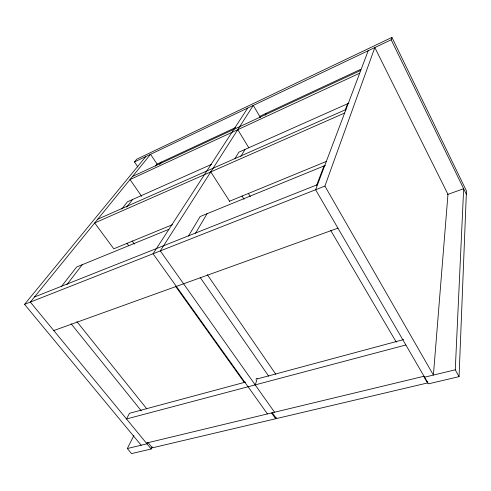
<?xml version="1.0" encoding="UTF-8"?>
<svg xmlns="http://www.w3.org/2000/svg" width="491" height="491" viewBox="0 0 491 491"><rect width="100%" height="100%" fill="white"/><g stroke="black" fill="none" stroke-linecap="round" stroke-linejoin="round"><path stroke-width="0.74" d="M368.201 50.72L315.609 189.747L428.447 383.839L459.06 376.646L466.45 190.919L391.928 37.402L136.78 159.17L134.454 161.95L137.922 167.014M459.06 376.646L455.267 369.827L463.651 188.74L447.289 194.571M272.327 412.765L276.451 418.571L427.544 382.955L427.679 381.433M148.098 442.673L152.327 447.829L275.647 418.762L276.095 417.307M466.321 194.227L391.18 39.783L391.928 37.402M255.179 384.889L256.584 380.948A1.491 0.755 75.7 0 1 256.216 378.892A1.491 0.755 75.7 0 1 257.309 378.917M324.907 186.083L374.829 47.566L447.964 194.332L433.406 375.075L324.907 186.083L24.55 304.359L141.156 445.22M316.64 185.273L323.974 165.97M345.191 110.094L347.61 103.736M360.142 70.741L360.67 69.348L260.666 115.888L259.512 117.809M133.89 435.566L127.316 448.541L131.563 453.598L151.191 448.989L152.173 446.908M147.613 442.452L146.95 443.827L127.316 448.541M195.504 233.293L207.055 213.726M240.811 156.512L244.978 149.454M265.208 115.17L266.349 113.243M188.384 236.116L200.15 216.543L325.355 165.399M234.98 158.605L238.841 152.185L348.917 103.153M247.71 108.057L153.045 253.761L267.466 413.931M66.899 284.602L82.267 264.692M126.69 207.147L132.582 199.518M159.667 164.43L161.527 162.024M61.222 286.781L76.645 266.987L168.861 229.322M121.848 208.988L127.445 201.807L211.596 164.325M155.322 166.038L156.703 164.27L235.686 127.513M24.55 304.359L145.809 156.549M134.454 161.95L391.18 39.783M132.533 176.441L360.75 70.409M359.694 73.214L129.998 179.559L141.654 196.32M97.764 219.195L345.959 109.518M344.627 113.034L94.695 222.957L113.777 248.808L172.384 224.718M229.328 201.316L326.515 161.373M34.505 296.969L317.542 184.622M53.783 330.56L337.943 228.168M245.549 382.078L129.507 413.281L126.494 418.964L405.854 344.983M257.37 378.899L403.712 339.551M146.343 443.091L424.028 376.241M424.586 377.192L455.267 369.827M151.191 448.989L30.35 302.075L150.547 154.297L157.353 164.436M71.115 323.808L141.291 410.82M76.86 321.58L146.699 408.739M126.924 243.241L128.728 245.727M132.128 240.952L134.368 244.058M175.852 286.726L244.279 382.446M271.517 412.956L275.647 418.762M274.543 412.225L160.293 250.907L253.276 105.412L260.285 117.3M200.175 277.458L268.687 376.18M207.325 274.715L275.862 374.351M210.78 171.905L229.573 201.218M241.995 196.05L244.039 199.285M248.274 193.313L250.306 196.553M237.779 129.655L248.79 147.773M330.756 230.518L396.305 342.19M423.69 376.327L427.544 382.955"/></g></svg>
